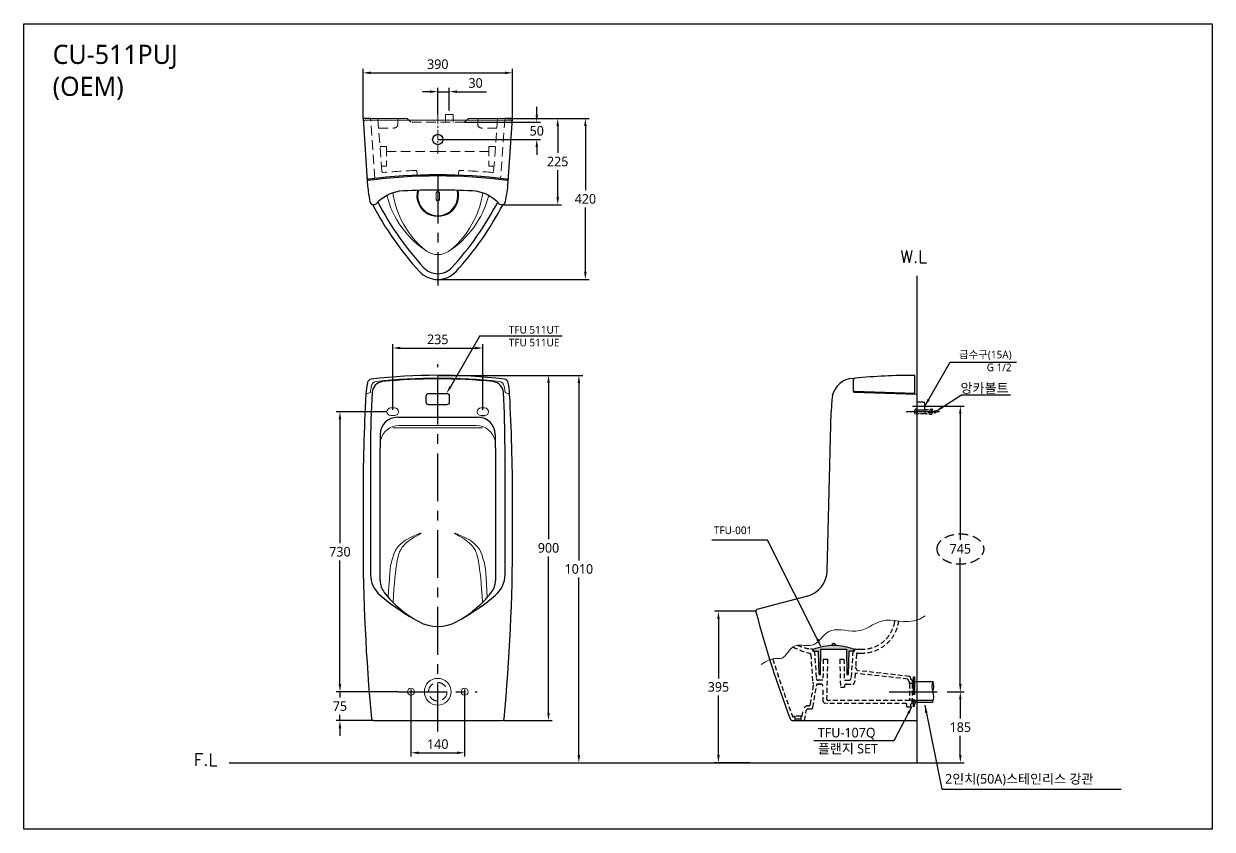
# Model space of a CAD drawing. Extents: x 0 to 3100, y 0 to 4260.
# Drawn here: x 0 to 3100, y 0 to 2100 of the extents above; entities that cross this region are included whole.
import ezdxf

# ---------------------------------------------------------------- set-up
doc = ezdxf.new("R2010")
doc.units = 0
doc.header["$LTSCALE"] = 100
doc.header["$MEASUREMENT"] = 0
for name, pattern in [('CENTER', [2, 1.25, -0.25, 0.25, -0.25]), ('HIDDEN', [0.375, 0.25, -0.125]), ('HIDDEN2', [0.1875, 0.125, -0.0625]), ('PHANTOM', [2.5, 1.25, -0.25, 0.25, -0.25, 0.25, -0.25])]:
    doc.linetypes.add(name, pattern=pattern)
doc.layers.get('0').update_dxf_attribs({"linetype": 'CONTINUOUS'})
doc.layers.get('DEFPOINTS').update_dxf_attribs({"linetype": 'CONTINUOUS'})
for name, color, linetype in [('1', 1, 'CONTINUOUS'), ('2', 2, 'CONTINUOUS'), ('3', 3, 'CONTINUOUS'), ('5', 5, 'CONTINUOUS'), ('Layer 1', 7, 'CONTINUOUS')]:
    doc.layers.add(name, color=color, linetype=linetype)
doc.styles.add('GHS', font='romans', dxfattribs={"bigfont": 'ghs'})
doc.styles.get("Standard").update_dxf_attribs({"font": 'NanumGothic.ttf'})
doc.dimstyles.get("Standard").update_dxf_attribs({"dimtxt": 0.18, "dimasz": 0.18, "dimexe": 0.18, "dimexo": 0.0625, "dimgap": 0.09, "dimtad": 0, "dimtih": 1, "dimtoh": 1, "dimdec": 4, "dimzin": 0, "dimdsep": 46, "dimtxsty": 'Standard', "dimcen": 0.09, "dimadec": 0, "dimazin": 0, "dimtfac": 1, "dimtdec": 4, "dimtofl": 0, "dimtmove": 0, "dimatfit": 3, "dimfxl": 1, "dimtolj": 1, "dimtzin": 0, "dimarcsym": 0})

# ---------------------------------------------------------------- blocks, each defined once
blk = doc.blocks.new('*X0')
at = {"color": 0}
for p, q in [((293.01, 215.85), (293.58, 215.85)), ((293.04, 215.7), (293.55, 215.7)), ((293.07, 216), (293.52, 216)), ((293.22, 215.55), (293.37, 215.55))]:
    blk.add_line(p, q, dxfattribs=at)
blk = doc.blocks.new('*D5')
at = {"color": 3, "lineweight": -2, "transparency": 16777216}
for p, q in [((1909.5, 568.4), (1802, 568.4)), ((1812, 548.4), (1812, 393.4)), ((1812, 193.4), (1812, 348.4)), ((1894, 173.4), (1802, 173.4))]:
    blk.add_line(p, q, dxfattribs=at)
at = {"color": 3, "transparency": 16777216}
for points in [[(1808.7, 548.4), (1815.3, 548.4), (1812, 568.4)], [(1808.7, 193.4), (1815.3, 193.4), (1812, 173.4)]]:
    blk.add_solid(points, dxfattribs=at)
at = {"layer": 'DEFPOINTS', "color": 0, "transparency": 16777216}
for p in [(1812, 568.4), (1909.5, 568.4), (1894, 173.4)]:
    blk.add_point(p, dxfattribs=at)
at = {"color": 2, "transparency": 16777216, "insert": (1812, 370.9), "char_height": 25, "attachment_point": 5}
blk.add_mtext('\\A1;395', dxfattribs=at)
blk = doc.blocks.new('*D6')
at = {"color": 3, "lineweight": -2, "transparency": 16777216}
for p, q in [((1009.9, 364.4), (1009.9, 189.3)), ((1149.9, 364.4), (1149.9, 189.3)), ((1029.9, 199.3), (1129.9, 199.3))]:
    blk.add_line(p, q, dxfattribs=at)
at = {"color": 3, "transparency": 16777216}
for points in [[(1029.9, 202.6), (1029.9, 196), (1009.9, 199.3)], [(1129.9, 202.6), (1129.9, 196), (1149.9, 199.3)]]:
    blk.add_solid(points, dxfattribs=at)
at = {"layer": 'DEFPOINTS', "color": 0, "transparency": 16777216}
for p in [(1009.9, 364.4), (1149.9, 364.4), (1149.9, 199.3)]:
    blk.add_point(p, dxfattribs=at)
at = {"color": 2, "transparency": 16777216, "insert": (1079.9, 221.8), "char_height": 25, "attachment_point": 5}
blk.add_mtext('\\A1;140', dxfattribs=at)
blk = doc.blocks.new('*D7')
at = {"color": 3, "lineweight": -2, "transparency": 16777216}
for p, q in [((1059.9, 1923), (1039.9, 1923)), ((1079.9, 1864.5), (1079.9, 1933)), ((1079.9, 1923), (1109.9, 1923)), ((1109.9, 1873.8), (1109.9, 1933)), ((1129.9, 1923), (1207.4, 1923))]:
    blk.add_line(p, q, dxfattribs=at)
at = {"color": 3, "transparency": 16777216}
for points in [[(1059.9, 1926.4), (1059.9, 1919.7), (1079.9, 1923)], [(1129.9, 1926.4), (1129.9, 1919.7), (1109.9, 1923)]]:
    blk.add_solid(points, dxfattribs=at)
at = {"layer": 'DEFPOINTS', "color": 0, "transparency": 16777216}
for p in [(1109.9, 1923), (1079.9, 1864.5), (1109.9, 1873.8)]:
    blk.add_point(p, dxfattribs=at)
at = {"color": 2, "transparency": 16777216, "insert": (1178.6, 1945.5), "char_height": 25, "attachment_point": 5}
blk.add_mtext('\\A1;30', dxfattribs=at)
blk = doc.blocks.new('*D8')
at = {"color": 3, "lineweight": -2, "transparency": 16777216}
for p, q in [((1079.9, 1183.4), (1378.7, 1183.4)), ((1368.7, 1163.4), (1368.7, 755.9)), ((1368.7, 303.4), (1368.7, 710.9)), ((1252.4, 283.4), (1378.7, 283.4))]:
    blk.add_line(p, q, dxfattribs=at)
at = {"color": 3, "transparency": 16777216}
for points in [[(1365.4, 1163.4), (1372, 1163.4), (1368.7, 1183.4)], [(1365.4, 303.4), (1372, 303.4), (1368.7, 283.4)]]:
    blk.add_solid(points, dxfattribs=at)
at = {"layer": 'DEFPOINTS', "color": 0, "transparency": 16777216}
for p in [(1079.9, 1183.4), (1252.4, 283.4), (1368.7, 283.4)]:
    blk.add_point(p, dxfattribs=at)
at = {"color": 2, "transparency": 16777216, "insert": (1368.7, 733.4), "char_height": 25, "attachment_point": 5}
blk.add_mtext('\\A1;900', dxfattribs=at)
blk = doc.blocks.new('*D9')
at = {"color": 3, "lineweight": -2, "transparency": 16777216}
for p, q in [((1274.9, 1853.3), (1474.9, 1853.3)), ((1464.9, 1833.3), (1464.9, 1665.8)), ((1464.9, 1453.3), (1464.9, 1620.8)), ((1079.9, 1433.3), (1474.9, 1433.3))]:
    blk.add_line(p, q, dxfattribs=at)
at = {"color": 3, "transparency": 16777216}
for points in [[(1461.5, 1833.3), (1468.2, 1833.3), (1464.9, 1853.3)], [(1461.5, 1453.3), (1468.2, 1453.3), (1464.9, 1433.3)]]:
    blk.add_solid(points, dxfattribs=at)
at = {"layer": 'DEFPOINTS', "color": 0, "transparency": 16777216}
for p in [(1274.9, 1853.3), (1464.9, 1853.3), (1079.9, 1433.3)]:
    blk.add_point(p, dxfattribs=at)
at = {"color": 2, "transparency": 16777216, "insert": (1464.9, 1643.3), "char_height": 25, "attachment_point": 5}
blk.add_mtext('\\A1;420', dxfattribs=at)
blk = doc.blocks.new('*D10')
at = {"color": 3, "lineweight": -2, "transparency": 16777216}
for p, q in [((1338.1, 1863.3), (1338.1, 1883.3)), ((1149.9, 1843.3), (1348.1, 1843.3)), ((1079.9, 1798.3), (1348.1, 1798.3)), ((1338.1, 1778.3), (1338.1, 1758.3))]:
    blk.add_line(p, q, dxfattribs=at)
at = {"color": 3, "transparency": 16777216}
for points in [[(1334.8, 1863.3), (1341.4, 1863.3), (1338.1, 1843.3)], [(1334.8, 1778.3), (1341.4, 1778.3), (1338.1, 1798.3)]]:
    blk.add_solid(points, dxfattribs=at)
at = {"layer": 'DEFPOINTS', "color": 0, "transparency": 16777216}
for p in [(1149.9, 1843.3), (1338.1, 1843.3), (1079.9, 1798.3)]:
    blk.add_point(p, dxfattribs=at)
at = {"color": 2, "transparency": 16777216, "insert": (1338.1, 1820.8), "char_height": 25, "attachment_point": 5}
blk.add_mtext('\\A1;50', dxfattribs=at)
blk = doc.blocks.new('*D11')
at = {"color": 3, "lineweight": -2, "transparency": 16777216}
for p, q in [((884.9, 1853.3), (884.9, 1982.1)), ((904.9, 1972.1), (1254.9, 1972.1)), ((1274.9, 1853.3), (1274.9, 1982.1))]:
    blk.add_line(p, q, dxfattribs=at)
at = {"color": 3, "transparency": 16777216}
for points in [[(904.9, 1975.4), (904.9, 1968.7), (884.9, 1972.1)], [(1254.9, 1975.4), (1254.9, 1968.7), (1274.9, 1972.1)]]:
    blk.add_solid(points, dxfattribs=at)
at = {"layer": 'DEFPOINTS', "color": 0, "transparency": 16777216}
for p in [(1274.9, 1972.1), (884.9, 1853.3), (1274.9, 1853.3)]:
    blk.add_point(p, dxfattribs=at)
at = {"color": 2, "transparency": 16777216, "insert": (1079.9, 1994.6), "char_height": 25, "attachment_point": 5}
blk.add_mtext('\\A1;390', dxfattribs=at)
blk = doc.blocks.new('*D12')
at = {"color": 3, "lineweight": -2, "transparency": 16777216}
for p, q in [((947.4, 1088.4), (814.7, 1088.4)), ((824.7, 1068.4), (824.7, 745.9)), ((824.7, 378.4), (824.7, 700.9)), ((977.4, 358.4), (814.7, 358.4))]:
    blk.add_line(p, q, dxfattribs=at)
at = {"color": 3, "transparency": 16777216}
for points in [[(821.4, 1068.4), (828, 1068.4), (824.7, 1088.4)], [(821.4, 378.4), (828, 378.4), (824.7, 358.4)]]:
    blk.add_solid(points, dxfattribs=at)
at = {"layer": 'DEFPOINTS', "color": 0, "transparency": 16777216}
for p in [(947.4, 1088.4), (824.7, 358.4), (977.4, 358.4)]:
    blk.add_point(p, dxfattribs=at)
at = {"color": 2, "transparency": 16777216, "insert": (824.7, 723.4), "char_height": 25, "attachment_point": 5}
blk.add_mtext('\\A1;730', dxfattribs=at)
blk = doc.blocks.new('*D13')
at = {"color": 3, "lineweight": -2, "transparency": 16777216}
for p, q in [((824.7, 378.4), (824.7, 398.4)), ((977.4, 358.4), (814.7, 358.4)), ((824.7, 358.4), (824.7, 343.4)), ((911.9, 283.4), (814.7, 283.4)), ((824.7, 283.4), (824.7, 298.4)), ((824.7, 263.4), (824.7, 243.4))]:
    blk.add_line(p, q, dxfattribs=at)
at = {"color": 3, "transparency": 16777216}
for points in [[(821.4, 378.4), (828, 378.4), (824.7, 358.4)], [(821.4, 263.4), (828, 263.4), (824.7, 283.4)]]:
    blk.add_solid(points, dxfattribs=at)
at = {"layer": 'DEFPOINTS', "color": 0, "transparency": 16777216}
for p in [(977.4, 358.4), (824.7, 283.4), (911.9, 283.4)]:
    blk.add_point(p, dxfattribs=at)
at = {"color": 2, "transparency": 16777216, "insert": (824.7, 320.9), "char_height": 25, "attachment_point": 5}
blk.add_mtext('\\A1;75', dxfattribs=at)
blk = doc.blocks.new('*D14')
at = {"color": 3, "lineweight": -2, "transparency": 16777216}
for p, q in [((962.4, 1093.4), (962.4, 1264.6)), ((982.4, 1254.6), (1177.4, 1254.6)), ((1197.4, 1093.4), (1197.4, 1264.6))]:
    blk.add_line(p, q, dxfattribs=at)
at = {"color": 3, "transparency": 16777216}
for points in [[(982.4, 1258), (982.4, 1251.3), (962.4, 1254.6)], [(1177.4, 1258), (1177.4, 1251.3), (1197.4, 1254.6)]]:
    blk.add_solid(points, dxfattribs=at)
at = {"layer": 'DEFPOINTS', "color": 0, "transparency": 16777216}
for p in [(1197.4, 1254.6), (962.4, 1093.4), (1197.4, 1093.4)]:
    blk.add_point(p, dxfattribs=at)
at = {"color": 2, "transparency": 16777216, "insert": (1079.9, 1277.1), "char_height": 25, "attachment_point": 5}
blk.add_mtext('\\A1;235', dxfattribs=at)
blk = doc.blocks.new('*D15')
at = {"color": 3, "lineweight": -2, "transparency": 16777216}
for p, q in [((1261.4, 1853.3), (1402.7, 1853.3)), ((1392.7, 1833.3), (1392.7, 1763.3)), ((1392.7, 1648.3), (1392.7, 1718.3)), ((1246.9, 1628.3), (1402.7, 1628.3))]:
    blk.add_line(p, q, dxfattribs=at)
at = {"color": 3, "transparency": 16777216}
for points in [[(1389.4, 1833.3), (1396.1, 1833.3), (1392.7, 1853.3)], [(1389.4, 1648.3), (1396.1, 1648.3), (1392.7, 1628.3)]]:
    blk.add_solid(points, dxfattribs=at)
at = {"layer": 'DEFPOINTS', "color": 0, "transparency": 16777216}
for p in [(1261.4, 1853.3), (1246.9, 1628.3), (1392.7, 1628.3)]:
    blk.add_point(p, dxfattribs=at)
at = {"color": 2, "transparency": 16777216, "insert": (1392.7, 1740.8), "char_height": 25, "attachment_point": 5}
blk.add_mtext('\\A1;225', dxfattribs=at)
blk = doc.blocks.new('*D16')
at = {"color": 3, "lineweight": -2, "transparency": 16777216}
for p, q in [((1368.7, 1183.4), (1457.9, 1183.4)), ((1447.9, 1163.4), (1447.9, 700.9)), ((1447.9, 193.4), (1447.9, 655.9)), ((1353.2, 173.4), (1457.9, 173.4))]:
    blk.add_line(p, q, dxfattribs=at)
at = {"color": 3, "transparency": 16777216}
for points in [[(1444.6, 1163.4), (1451.3, 1163.4), (1447.9, 1183.4)], [(1444.6, 193.4), (1451.3, 193.4), (1447.9, 173.4)]]:
    blk.add_solid(points, dxfattribs=at)
at = {"layer": 'DEFPOINTS', "color": 0, "transparency": 16777216}
for p in [(1368.7, 1183.4), (1353.2, 173.4), (1447.9, 173.4)]:
    blk.add_point(p, dxfattribs=at)
at = {"color": 2, "transparency": 16777216, "insert": (1447.9, 678.4), "char_height": 25, "attachment_point": 5}
blk.add_mtext('\\A1;1010', dxfattribs=at)
blk = doc.blocks.new('*D18')
at = {"color": 3, "lineweight": -2, "transparency": 16777216}
for p, q in [((2355.2, 1103.4), (2452.9, 1103.4)), ((2442.9, 1083.4), (2442.9, 754.4)), ((2442.9, 378.4), (2442.9, 707.5)), ((2408.8, 358.4), (2452.9, 358.4))]:
    blk.add_line(p, q, dxfattribs=at)
at = {"color": 3, "transparency": 16777216}
for points in [[(2439.6, 1083.4), (2446.2, 1083.4), (2442.9, 1103.4)], [(2439.6, 378.4), (2446.2, 378.4), (2442.9, 358.4)]]:
    blk.add_solid(points, dxfattribs=at)
at = {"layer": 'DEFPOINTS', "color": 0, "transparency": 16777216}
for p in [(2355.2, 1103.4), (2442.9, 1103.4), (2408.8, 358.4)]:
    blk.add_point(p, dxfattribs=at)
at = {"color": 2, "transparency": 16777216, "insert": (2442.9, 730.9), "char_height": 25, "attachment_point": 5}
blk.add_mtext('\\A1;745', dxfattribs=at)
blk = doc.blocks.new('*D19')
at = {"color": 3, "lineweight": -2, "transparency": 16777216}
for p, q in [((2408.8, 358.4), (2452.9, 358.4)), ((2442.9, 338.4), (2442.9, 288.4)), ((2442.9, 193.4), (2442.9, 243.4)), ((2329.5, 173.4), (2452.9, 173.4))]:
    blk.add_line(p, q, dxfattribs=at)
at = {"color": 3, "transparency": 16777216}
for points in [[(2439.6, 338.4), (2446.2, 338.4), (2442.9, 358.4)], [(2439.6, 193.4), (2446.2, 193.4), (2442.9, 173.4)]]:
    blk.add_solid(points, dxfattribs=at)
at = {"layer": 'DEFPOINTS', "color": 0, "transparency": 16777216}
for p in [(2408.8, 358.4), (2442.9, 358.4), (2329.5, 173.4)]:
    blk.add_point(p, dxfattribs=at)
at = {"color": 2, "transparency": 16777216, "insert": (2442.9, 265.9), "char_height": 25, "attachment_point": 5}
blk.add_mtext('\\A1;185', dxfattribs=at)
blk = doc.blocks.new('A$C02305F10')
at = {"layer": '1', "color": 7, "linetype": 'Continuous'}
for p, q in [((0, 61), (0, 66.3)), ((18.2, 0), (19.3, 66.2)), ((19.3, 66.2), (52.5, 66.2)), ((52.5, 66.2), (85.7, 66.2)), ((85.7, 66.2), (86.8, 0)), ((105, 66.3), (105, 61)), ((2, 61), (0, 61)), ((2, 61), (13.3, 61)), ((14.3, 0), (13.3, 61)), ((91.7, 61), (90.7, 0)), ((103, 61), (91.7, 61)), ((105, 61), (103, 61)), ((14.3, 0), (18.2, 0)), ((86.8, 0), (90.7, 0))]:
    blk.add_line(p, q, dxfattribs=at)
at = {"layer": '1', "color": 7, "linetype": 'Continuous', "extrusion": (0, 0, -1)}
for start, end in [(68.4314, 89.9999), (89.9999, 111.5686)]:
    blk.add_arc((-52.5, -66.5), 142.8, start, end, dxfattribs=at)

msp = doc.modelspace()

# ---------------------------------------------------------------- hatches: boundary and pattern name
h = msp.add_hatch(color=8)
h.dxf.hatch_style = 1
h.set_gradient(color1=(128, 128, 128), tint=1, name='SPHERICAL')
h.paths.add_polyline_path([(2112.5, 479.4), (2112.5, 469.3), (2145.7, 469.3), (2146.8, 403.1), (2150.7, 403.1), (2151.7, 464.1), (2163, 464.1), (2165, 464.1), (2165, 469.4, 0.09439)])
h.paths.add_polyline_path([(2112.5, 479.4, 0.094389), (2060, 469.4), (2060, 464.1), (2062, 464.1), (2073.3, 464.1), (2074.3, 403.1), (2078.2, 403.1), (2079.2, 469.3), (2112.5, 469.3)])

# ---------------------------------------------------------------- linework, layer by layer
at = {"color": 7, "linetype": 'CENTER', "lineweight": 0, "ltscale": 0.2}
msp.add_line((1079.9, 1863.7), (1079.9, 1761.3), dxfattribs=at)
at = {"color": 2, "lineweight": 0}
msp.add_line((1269.2, 1848.3), (890.6, 1848.3), dxfattribs=at)
at = {"color": 2}
for p, q in [((904.4, 1853.3), (892.4, 1853.3)), ((1267.4, 1853.3), (1255.3, 1853.3)), ((2163.5, 1174.5), (2163.5, 1142.3)), ((2166.4, 1139.3), (2329.5, 1134.4)), ((2329.5, 1134.4), (2329.5, 283.4)), ((2095.8, 673.8), (2106.3, 1088)), ((974.7, 1073.9), (1185, 1073.9)), ((904.5, 994.5), (904.5, 664.1)), ((929.5, 648.1), (929.5, 994.5)), ((1230.3, 994.5), (1230.3, 648.1)), ((1255.3, 664.1), (1255.3, 994.5)), ((884.9, 860.7), (884.9, 757.2)), ((1274.9, 757.2), (1274.9, 860.7)), ((2043.9, 608), (1912, 572.8)), ((911.9, 283.4), (1247.8, 283.4)), ((911.9, 283.4), (1247.8, 283.4)), ((2004.5, 283.4), (2329.5, 283.4))]:
    msp.add_line(p, q, dxfattribs=at)
at = {"color": 7, "linetype": 'HIDDEN', "lineweight": 0}
for p, q in [((915.8, 1696.7), (904.4, 1853.3)), ((934.1, 1715.1), (923.6, 1853.3)), ((1149.9, 1843.3), (1009.9, 1843.3)), ((1236.1, 1853.3), (1225.6, 1715.1)), ((1255.3, 1853.3), (1243.9, 1696.7)), ((925.5, 1828.2), (965.5, 1828.2)), ((1234.2, 1828.2), (1194.2, 1828.2)), ((929.2, 1780.1), (946.4, 1780.1)), ((946.4, 1780.1), (946.4, 1729.1)), ((946.4, 1767.3), (1080.2, 1767.3)), ((1213.4, 1767.3), (1079.6, 1767.3)), ((1230.6, 1780.1), (1213.4, 1780.1)), ((1213.4, 1780.1), (1213.4, 1729.1)), ((946.4, 1729.1), (933.1, 1729.1)), ((1027.4, 1702.5), (1025.3, 1715)), ((1134.4, 1715), (1132.4, 1702.5)), ((1213.4, 1729.1), (1226.7, 1729.1))]:
    msp.add_line(p, q, dxfattribs=at)
at = {"color": 7, "lineweight": 0}
for p, q in [((999.9, 1853.3), (904.4, 1853.3)), ((1255.3, 1853.3), (1159.9, 1853.3))]:
    msp.add_line(p, q, dxfattribs=at)
at = {"linetype": 'HIDDEN', "lineweight": 0}
for p, q in [((975.5, 1838.2), (975.5, 1853.3)), ((1184.2, 1838.2), (1184.2, 1853.3))]:
    msp.add_line(p, q, dxfattribs=at)
at = {"lineweight": 0}
for p, q in [((999.9, 1853.3), (1009.9, 1843.3)), ((1149.9, 1843.3), (1159.9, 1853.3))]:
    msp.add_line(p, q, dxfattribs=at)
at = {"color": 1, "linetype": 'CENTER'}
for p, q in [((1079.9, 1704.6), (1079.9, 1417.3)), ((1079.9, 1704.6), (1079.9, 1417.3)), ((1079.9, 255), (1079.9, 1212.3)), ((2388.2, 1088.4), (2301.6, 1088.4)), ((2318.1, 1103.4), (2355.2, 1103.4)), ((977.4, 358.4), (1182.3, 358.4)), ((2257.7, 358.4), (2393.9, 358.4))]:
    msp.add_line(p, q, dxfattribs=at)
at = {"color": 1}
for p in [(2329.5, 1443.1), (536, 173.4)]:
    msp.add_line(p, (2329.5, 173.4), dxfattribs=at)
at = {"color": 2, "linetype": 'Continuous'}
msp.add_line((2319.5, 1137.4), (2319.5, 1134.7), dxfattribs=at)
at = {"linetype": 'HIDDEN2'}
msp.add_line((2350.4, 1092.9), (2350.4, 1083.9), dxfattribs=at)
at = {"color": 7, "linetype": 'Continuous', "lineweight": 0}
msp.add_line((963.1, 1046.9), (1196.7, 1046.9), dxfattribs=at)
msp.add_line((2324.5, 385.4), (2371, 385.4))
at = {"color": 7, "lineweight": 0}
msp.add_lwpolyline([(1119.9, 1843.3), (1119.9, 1863.8), (1099.9, 1863.8), (1099.9, 1843.3)], dxfattribs=at)
at = {"color": 2}
msp.add_lwpolyline([(892.4, 1853.3), (884.9, 1853.3), (896.9, 1677.4, 0.028834), (903, 1636.7, 0.630524), (920.4, 1631.7, -0.202072), (990.4, 1665.2, -0.011863), (1079.9, 1667.3, -0.011863), (1169.3, 1665.2, -0.202072), (1239.4, 1631.7, 0.630524), (1256.7, 1636.7, 0.028834), (1262.8, 1677.4), (1274.9, 1853.3), (1267.4, 1853.3)], format="xyb", dxfattribs=at)
at = {"color": 7, "linetype": 'Continuous', "lineweight": 0}
for points in [[(1075.4, 1659.2, -0.261972), (1079.9, 1663.7)], [(1075.4, 1659.2), (1075.4, 1641.9, 0.261972), (1079.9, 1637.4)], [(1084.4, 1659.2, 0.261972), (1079.9, 1663.7)], [(1084.4, 1659.2), (1084.4, 1641.9, -0.261972), (1079.9, 1637.4)], [(906.5, 1155.2, 0.02097), (904.4, 1138.6), (892.4, 1134.4, 0.013696)], [(1240.1, 1167.7, 0.054684), (919.7, 1167.7, 0.325397)], [(1267.4, 1134.4), (1255.3, 1138.6, 0.02097), (1253.2, 1155.2, 0.325397)], [(979.5, 1052.7), (1180.3, 1052.7, -0.280363)]]:
    msp.add_lwpolyline(points, format="xyb", dxfattribs=at)
at = {"color": 2, "linetype": 'Continuous'}
msp.add_lwpolyline([(2163.5, 1145, 0.405474), (2166.4, 1142), (2324.5, 1137.2), (2324.5, 1181.4, 0.414915), (2322.5, 1183.4, 0.022618), (2168.9, 1176.1, 0.387286), (2163.5, 1170.1)], format="xyb", dxfattribs=at)
at = {"color": 2}
msp.add_lwpolyline([(1079.9, 1136.4), (1102.9, 1136.4, -0.414214), (1109.9, 1129.4), (1109.9, 1113.4, -0.414214), (1102.9, 1106.4), (1079.9, 1106.4), (1056.9, 1106.4, -0.414214), (1049.9, 1113.4), (1049.9, 1129.4, -0.414214), (1056.9, 1136.4)], format="xyb", close=True, dxfattribs=at)
at = {"linetype": 'HIDDEN2', "ltscale": 0.05}
msp.add_lwpolyline([(2329.5, 1081.3), (2329.5, 1095.5, 0.316317), (2322.8, 1090.8), (2324.6, 1090.8), (2324.6, 1086), (2322.8, 1086, 0.316317)], format="xyb", close=True, dxfattribs=at)
at = {"color": 7, "linetype": 'Continuous'}
for points in [[(2347, 1113.4), (2329.5, 1113.4)], [(2347, 1113.4), (2329.5, 1113.4)], [(2329.5, 1093.4), (2347, 1093.4)], [(2350, 1096.4), (2350, 1110.4)], [(2350, 1096.4), (2350, 1110.4)]]:
    msp.add_lwpolyline(points, dxfattribs=at)
at = {"linetype": 'HIDDEN2', "ltscale": 0.05}
for points in [[(2329.5, 1083.9), (2345.3, 1083.9), (2350.4, 1083.9), (2370, 1081.8), (2369.7, 1085.3), (2350.4, 1088.4), (2369.7, 1091.8), (2370.3, 1095), (2350.4, 1092.9), (2345.3, 1092.9), (2329.5, 1092.9)], [(2361.5, 1086.6), (2380, 1086.6), (2379.9, 1090.2), (2360.6, 1090.2)]]:
    msp.add_lwpolyline(points, dxfattribs=at)
at = {"color": 7, "linetype": 'Continuous', "lineweight": 0}
msp.add_lwpolyline([(1923.2, 429.4), (1934.9, 436.8), (1944.7, 441.5), (1952.8, 444.1), (1959.6, 445.1), (1965.3, 445.3), (1970, 445.1), (1974.2, 445.3), (1978.1, 446.4), (1981.9, 448.9), (1985.7, 452.5), (1989.5, 456.9), (1993.5, 461.8), (1997.7, 466.7), (2002.1, 471.3), (2006.9, 475.2), (2012.2, 478), (2017.8, 479.6), (2023.9, 480.1), (2030.2, 479.9), (2036.6, 479.4), (2043.1, 478.9), (2049.5, 478.9), (2055.7, 479.7), (2061.6, 481.6), (2067.1, 485), (2072.3, 489.6), (2077.4, 494.8), (2082.6, 500.5), (2087.9, 506), (2093.7, 511.2), (2100, 515.4), (2107, 518.5), (2114.8, 520), (2123.3, 520.2), (2132.3, 519.6), (2141.7, 518.6), (2151.4, 517.5), (2161, 516.7), (2170.6, 516.6), (2179.9, 517.7), (2188.7, 520.1), (2197.3, 523.7), (2205.7, 527.9), (2214.1, 532.5), (2222.6, 536.8), (2231.3, 540.7), (2240.4, 543.6), (2249.9, 545.1), (2260.1, 545), (2271, 543.8), (2282.5, 542.4), (2294.8, 541.3), (2307.8, 541.4), (2321.6, 543.4), (2336.2, 548), (2351.6, 556)], dxfattribs=at)
at = {"linetype": 'PHANTOM'}
msp.add_lwpolyline([(2324.5, 350.4), (2324.5, 396.4), (2319.5, 396.4), (2319.5, 350.4)], dxfattribs=at)
msp.add_lwpolyline([(2372.1, 335.4), (2329.5, 335.4, 0.414214), (2319.5, 325.4), (2319.5, 320.4), (2323.5, 320.4), (2323.5, 325.4, -0.414214), (2329.5, 331.4), (2371, 331.4)], format="xyb", dxfattribs=at)
for centre, radius in [((1079.9, 1798.3), 13.5), ((2321.3, 335.3), 2.85)]:
    msp.add_circle(centre, radius)
at = {"color": 7, "linetype": 'HIDDEN', "lineweight": 0}
msp.add_circle((1079.9, 358.4), 24, dxfattribs=at)
at = {"color": 2}
for centre, radius, start, end in [((890.6, 1843.3), 5, 90, 183.9239), ((1269.2, 1843.3), 5, 356.0761, 90), ((1079.9, 300.8), 1405.5, 82.6903, 97.3097), ((900.4, 1699.9), 5, 183.9239, 277.3097), ((898.1, 1689.5), 2, 97.4409, 183.9239), ((1079.9, 297.8), 1405.5, 82.5591, 97.4409), ((1259.3, 1699.9), 5, 262.6903, 356.0761), ((1261.6, 1689.5), 2, 356.0761, 82.5591), ((1079.9, -292.5), 1476, 83.255, 96.745), ((1103.7, 1121.9), 211.7, 168.6175, 176.6014), ((907.9, 1161.3), 12, 96.745, 168.6175), ((938.6, 1137.1), 30, 95.6439, 176.691), ((1079.9, -292.5), 1466.6, 84.3561, 95.6439), ((1221.2, 1137.1), 30, 3.309, 84.3561), ((1251.8, 1161.3), 12, 11.3825, 83.255), ((1056, 1121.9), 211.7, 3.3986, 11.3825), ((2166.1, 1117.1), 58.5, 93.5644, 167.1428), ((2162.5, 1174.5), 1, 360, 90), ((5884.9, 860.7), 5000, 176.8614, 180), ((3404.5, 994.5), 2500, 176.691, 180), ((-1244.7, 994.5), 2500, 0, 3.309), ((-3725.1, 860.7), 5000, 0, 3.1386), ((2606.1, 1075.4), 500, 173.7099, 178.5507), ((2166.5, 1142.3), 3, 180, 268.2851), ((974.7, 1028.9), 45, 90, 179.1885), ((1185, 1028.9), 45, 0.8115, 90), ((3404.5, 994.5), 2475, 179.1885, 180), ((-1244.7, 994.5), 2475, 0, 0.8115), ((5884.9, 757.2), 5000, 180, 185.3854), ((-3725.1, 757.2), 5000, 354.6146, 0), ((974.5, 663.6), 70, 180, 229.8323), ((1185.3, 663.6), 70, 310.1677, 0), ((2025.8, 675.6), 70, 284.9542, 358.5507), ((979.5, 648.1), 50, 180, 218.546), ((1180.3, 648.1), 50, 321.454, 0), ((1914.5, 568.4), 5, 119.6942, 197.3398), ((4549.2, 1260.9), 2729.2, 194.7303, 200.9209), ((1079.9, 631.4), 102.9, 241.1356, 298.8644), ((911.9, 288.4), 5, 185.3854, 270), ((1247.8, 288.4), 5, 270, 354.6146), ((2004.5, 288.4), 5, 204.5718, 270)]:
    msp.add_arc(centre, radius, start, end, dxfattribs=at)
at = {"linetype": 'HIDDEN', "lineweight": 0}
for centre, start, end in [((965.5, 1838.2), 270, 0), ((1194.2, 1838.2), 180, 270)]:
    msp.add_arc(centre, 10, start, end, dxfattribs=at)
at = {"color": 7, "linetype": 'HIDDEN', "lineweight": 0}
for centre, radius, start, end in [((937.1, 1715.3), 3, 184.1596, 274.4408), ((1080.1, 69.5), 1649, 92.0116, 94.9672), ((1022.4, 1714.5), 3, 9.5021, 91.7097), ((1137.4, 1714.5), 3, 88.2903, 170.4979), ((1079.6, 69.5), 1649, 85.0328, 87.9884), ((1222.6, 1715.3), 3, 265.5592, 355.8404)]:
    msp.add_arc(centre, radius, start, end, dxfattribs=at)
at = {"color": 7, "linetype": 'Continuous', "lineweight": 0}
for centre, radius, start, end in [((1183.3, 1711.7), 243.5, 193.9578, 237.7034), ((1198.8, 1694.2), 238.8, 188.2663, 230.4596), ((976.5, 1711.7), 243.5, 302.2966, 346.0422), ((961, 1694.2), 238.8, 309.5404, 351.7337), ((1079.9, 1548.1), 50, 237.7034, 302.2966), ((921.3, 1152.7), 15, 96.26, 170.3905), ((1238.4, 1152.7), 15, 9.6095, 83.74), ((979.5, 1002.7), 50, 90, 167.9541), ((1180.3, 1002.7), 50, 12.0459, 90)]:
    msp.add_arc(centre, radius, start, end, dxfattribs=at)
at = {"color": 2, "linetype": 'Continuous', "lineweight": 0}
msp.add_arc((1079.9, 1652), 54.5, 164.397, 15.603, dxfattribs=at)
for centre, radius, start, end in [((1079.9, 1652), 52.5, 163.7215, 16.2785), ((2105.8, 484.2), 4.63, 273.9725, 346.6486), ((2112.4, 482.3), 2.26, 87.1321, 159.5123), ((2112.6, 482.3), 2.26, 20.4908, 92.871), ((2119.2, 484.2), 4.63, 193.3545, 266.0306), ((2406.2, 371.9), 37.7, 159.017, 200.983), ((2335.8, 371.9), 37.7, 339.017, 20.983), ((2339, 344.9), 34.7, 337.1263, 22.8737)]:
    msp.add_arc(centre, radius, start, end)
at = {"color": 7, "linetype": 'Continuous'}
for centre, start, end in [((2347, 1110.4), 0, 90), ((2347, 1110.4), 0, 90), ((2347, 1096.4), 270, 0), ((2347, 1096.4), 270, 0)]:
    msp.add_arc(centre, 3, start, end, dxfattribs=at)
at = {"color": 2, "linetype": 'HIDDEN'}
msp.add_ellipse((2443.1, 730.5), major_axis=(-60.8, 0), ratio=0.65, dxfattribs=at)
at = {"layer": '1', "color": 3}
for q in [(1112.9, 1153.7), (1404.1, 1286.1)]:
    msp.add_line((1189.3, 1286.1), q, dxfattribs=at)
at = {"layer": '1', "color": 7, "linetype": 'Continuous'}
for p, q in [((2055.5, 469.4), (2052.5, 469.4)), ((2166.5, 464.4), (2166.5, 466.4))]:
    msp.add_line(p, q, dxfattribs=at)
at = {"layer": '1', "color": 7, "linetype": 'HIDDEN', "ltscale": 1.5}
for p, q in [((2058.5, 464.4), (2058.5, 466.4)), ((2058.5, 464.4), (2062.5, 464.4)), ((2162.5, 464.4), (2166.5, 464.4)), ((2011.3, 283.4), (2012, 286.8)), ((2027, 286.8), (2012, 286.8)), ((2027, 286.8), (2027.7, 283.4))]:
    msp.add_line(p, q, dxfattribs=at)
at = {"layer": '1', "color": 7, "linetype": 'HIDDEN', "ltscale": 0.5}
for p, q in [((2169.5, 469.4), (2182.5, 469.4)), ((2053, 455.6), (2057.8, 383.1)), ((2062.5, 464.4), (2067.2, 393.1)), ((2085.5, 443.4), (2084.6, 388.4)), ((2085.5, 443.4), (2096.7, 443.4)), ((2096.7, 443.4), (2094.2, 340.7)), ((2128.5, 443.4), (2130.3, 370.2)), ((2128.5, 443.4), (2139.5, 443.4)), ((2139.5, 443.4), (2140.4, 388.4)), ((2162.5, 464.4), (2157.8, 393.1)), ((2172, 456.6), (2169.8, 422.9)), ((2175, 459.4), (2182.2, 459.4)), ((2168.7, 406.5), (2167.2, 383.1)), ((2306.1, 391.5), (2168.7, 406.5)), ((2310.7, 398.2), (2178.4, 413.3)), ((2051.8, 325.9), (2060.6, 378.9)), ((2058.6, 317.9), (2068.6, 378.4)), ((2079.3, 378.4), (2068.6, 378.4)), ((2068.6, 378.4), (2079.3, 378.4)), ((2084.6, 388.4), (2072.2, 388.4)), ((2140.4, 388.4), (2152.8, 388.4)), ((2140.7, 373.3), (2140.7, 370.2)), ((2145.5, 378.4), (2153.5, 378.4)), ((2145.7, 378.4), (2157.5, 378.4)), ((2145.7, 378.4), (2162.2, 378.4)), ((2310.5, 379.5), (2310.5, 384.1)), ((2310.5, 379.5), (2310.5, 337.3)), ((2317.5, 379.5), (2310.5, 379.5)), ((2313.1, 395.6), (2313.1, 392.4)), ((2316.5, 389.5), (2315.1, 389.8)), ((2317.5, 388.2), (2317.5, 379.5)), ((2317.5, 379.5), (2317.5, 337.3)), ((2084.3, 363.3), (2083.9, 337.8)), ((2130.3, 370.2), (2140.7, 370.2)), ((2030.4, 294.1), (2033.2, 310.8)), ((2046, 321.7), (2047.4, 321.7)), ((2046, 313.7), (2053.7, 313.7)), ((2302.5, 327.6), (2093.9, 327.6)), ((2310.7, 335.6), (2099.2, 335.6)), ((2302.5, 327.6), (2302.5, 321.5)), ((2305.2, 318.8), (2310.5, 318.8)), ((2310.5, 337.3), (2317.5, 337.3)), ((2313.1, 324.4), (2313.1, 321.5)), ((2316.5, 327.4), (2315.1, 327)), ((2317.5, 328.6), (2317.5, 337.3)), ((2027, 294.9), (2012, 294.9)), ((2012, 286.8), (2012, 294.9)), ((2027, 294.9), (2027, 286.8)), ((2036.8, 283.4), (2041.1, 309.5))]:
    msp.add_line(p, q, dxfattribs=at)
for centre, radius, start, end in [((2187.3, 555.1), 95.8, 266.9737, 348.8516), ((2187.3, 555.1), 85.8, 266.7864, 348.658), ((2123.3, 716.3), 268.1, 244.2149, 254.4482), ((2104.8, 713.6), 249.8, 249.5995, 257.9136), ((4549.2, 1260.9), 2721.2, 197.4647, 200.8477), ((2178.8, 422.3), 9, 176.236, 267.8036), ((2062.8, 383.4), 5, 183.764, 243.5397), ((2072.2, 393.4), 5, 183.764, 270), ((2079.3, 373.4), 5, 359.0452, 90), ((2145.7, 373.4), 5, 90, 180.9548), ((2152.8, 393.4), 5, 270, 356.236), ((2162.2, 383.4), 5, 270, 356.236), ((2315.7, 392.2), 9.68, 184.1488, 236.9443), ((2310.5, 395.6), 2.64, 0, 85.6854), ((2315.7, 392.4), 2.64, 180, 255.4258), ((2316.2, 388.2), 1.32, 0, 75.4258), ((2046, 308.7), 13, 90, 170.6602), ((2046, 308.7), 5, 90, 170.6602), ((2046.9, 326.7), 5, 264.5617, 350.6602), ((2053.7, 318.7), 5, 270, 350.6602), ((2093.9, 337.6), 10, 179.0452, 270), ((2099.2, 340.6), 5, 178.5682, 270), ((2305.2, 321.5), 2.64, 180, 270), ((2317.5, 337.3), 7.04, 180, 193.8061), ((2310.5, 321.5), 2.64, 270, 360), ((2315.7, 324.4), 2.64, 104.5742, 180), ((2316.2, 328.6), 1.32, 284.5742, 0)]:
    msp.add_arc(centre, radius, start, end, dxfattribs=at)
at = {"layer": '1', "color": 7, "linetype": 'HIDDEN', "ltscale": 1.5}
for centre, start, end in [((2055.5, 466.4), 0, 90), ((2169.5, 466.4), 90, 180), ((2050.1, 455.4), 3.764, 63.6929)]:
    msp.add_arc(centre, 3, start, end, dxfattribs=at)
at = {"layer": '1', "color": 7, "linetype": 'HIDDEN', "ltscale": 5}
msp.add_arc((2175, 456.4), 3, 90, 176.236, dxfattribs=at)
at = {"layer": '1', "color": 7, "linetype": 'HIDDEN', "ltscale": 0.5, "extrusion": (0, 0, -1)}
for centre, start_param, end_param in [((2012, 286.8), -0.80768, 0), ((2027, 286.8), 0, 0.447836)]:
    msp.add_ellipse(centre, major_axis=(0, 8.09), ratio=0.988907, start_param=start_param, end_param=end_param, dxfattribs=at)
at = {"layer": '1', "color": 3}
msp.add_solid([(1110, 1155.4), (1115.8, 1152.1), (1102.9, 1136.4)], dxfattribs=at)
at = {"layer": '2', "color": 7, "lineweight": 0, "ltscale": 0.8}
for p, q in [((967.4, 1098.4), (957.4, 1098.4)), ((1192.4, 1098.4), (1202.4, 1098.4)), ((967.4, 1078.4), (957.4, 1078.4))]:
    msp.add_line(p, q, dxfattribs=at)
at = {"layer": '2', "color": 7, "ltscale": 0.8}
msp.add_line((1192.4, 1078.4), (1202.4, 1078.4), dxfattribs=at)
at = {"layer": '2', "color": 7, "lineweight": 0}
for centre, radius in [((1079.9, 358.4), 35), ((1009.9, 358.4), 9), ((1149.9, 358.4), 9)]:
    msp.add_circle(centre, radius, dxfattribs=at)
at = {"layer": '2', "color": 7, "lineweight": 0, "ltscale": 0.8}
for centre, start, end in [((957.4, 1088.4), 90, 270), ((967.4, 1088.4), 270, 90), ((1192.4, 1088.4), 90, 270), ((1202.4, 1088.4), 270, 90)]:
    msp.add_arc(centre, 10, start, end, dxfattribs=at)
at = {"layer": '3', "color": 2}
for centre, radius, start, end in [((1631.6, 2005.1), 814.1, 207.5228, 222.5695), ((1631.6, 2005.1), 799.1, 207.5946, 222.5695), ((528.2, 2005.1), 799.1, 317.4305, 332.4054), ((528.2, 2005.1), 814.1, 317.4305, 332.4772), ((1079.9, 1498.3), 50, 222.5695, 270), ((1079.9, 1498.3), 50, 270, 317.4305), ((1079.9, 1498.3), 65, 222.5695, 270), ((1079.9, 1498.3), 65, 270, 317.4305), ((1307.6, 1058.3), 586.5, 229.8323, 240.3281), ((1175, 803.9), 300, 218.546, 241.1356), ((984.8, 803.9), 300, 298.8644, 321.454), ((852.1, 1058.3), 586.5, 299.6719, 310.1677)]:
    msp.add_arc(centre, radius, start, end, dxfattribs=at)
at = {"layer": '3', "color": 7}
for radius in [2640, 2650]:
    msp.add_arc((-339.2, 930.7), radius, 351.45, 351.5696, dxfattribs=at)
at = {"layer": '5', "color": 5}
msp.add_lwpolyline([(0, 2100), (3100, 2100), (3100, 0), (0, 0)], close=True, dxfattribs=at)
at = {"layer": 'DEFPOINTS', "color": 0, "linetype": 'ByBlock'}
for p in [(1079.9, 1863.7), (1274.9, 1853.3), (1079.9, 1667.3), (1079.9, 1662.4), (2322.5, 1183.4), (2322.5, 1183.4), (2324.5, 1181.7), (1079.9, 1176.4), (1109.9, 1121.4), (2324.5, 1137.2)]:
    msp.add_point(p, dxfattribs=at)
at = {"layer": 'Layer 1', "color": 7, "linetype": 'Continuous', "lineweight": 0}
for points in [[(1010.6, 761.8), (1063.8, 785.5), (1018.7, 761.6), (1015.8, 759.9)], [(1149.1, 761.8), (1096, 785.5), (1141, 761.6), (1144, 759.9)], [(959.1, 697.1), (968, 722.3), (965.2, 738), (1010.6, 761.8)], [(1015.8, 759.9), (1013.7, 758.7), (992.3, 744.6), (983.4, 729.5)], [(1144, 759.9), (1146.1, 758.7), (1167.4, 744.6), (1176.4, 729.5)], [(1200.7, 697.1), (1191.8, 722.3), (1194.6, 738), (1149.1, 761.8)], [(983.4, 729.5), (978.9, 723.6), (968.1, 693.4), (963.4, 591.2)], [(1176.4, 729.5), (1180.8, 723.6), (1191.7, 693.4), (1196.3, 591.2)], [(950.8, 604.6), (953.2, 656.6), (956.1, 688.7), (959.1, 697.1)], [(1209, 604.6), (1206.6, 656.6), (1203.6, 688.7), (1200.7, 697.1)]]:
    msp.add_open_spline(points, degree=3, dxfattribs=at)

# ---------------------------------------------------------------- block references
at = {"color": 7}
msp.add_blockref('A$C02305F10', (2060, 403.4), dxfattribs=at)
at = {"xscale": 10, "yscale": 10, "zscale": 10}
msp.add_blockref('*X0', (-611.6, -1822.9), dxfattribs=at)

# ---------------------------------------------------------------- texts
at = {"color": 2, "style": 'GHS'}
for s, p in [('W.L', (2286.4, 1476.7)), ('F.L', (443.4, 165.1))]:
    msp.add_text(s, height=32, dxfattribs=at).set_placement(p)
at = {"color": 2}
msp.add_text('앙카볼트', height=25, dxfattribs=at).set_placement((2443.4, 1137.6))
at = {"insert": (75.4, 2045.3), "char_height": 50, "width": 456.6, "attachment_point": 1, "style": 'GHS'}
msp.add_mtext('{\\fNanumGothic|b0|i0|c0|p50;CU-511PUJ\\fNanumGothic|b0|i0|c129|p50; (OEM)}', dxfattribs=at)
at = {"layer": '1', "color": 2, "insert": (1397.2, 1312.2), "char_height": 20, "width": 229.783, "attachment_point": 3}
msp.add_mtext('TFU 511UT\\P  TFU 511UE', dxfattribs=at)
at = {"layer": '1', "color": 2}
for s, insert, char_height, attachment_point in [('급수구(15A)\\PG 1/2', (2576.8, 1247.5), 20, 3), ('TFU-001', (1800.1, 789.3), 20, 1), ('TFU-107Q\\P플랜지 SET', (2071.3, 264.3), 25, 1), ('2인치(50A)스테인리스 강관', (2403.2, 143.8), 25, 1)]:
    msp.add_mtext(s, dxfattribs=dict(at, insert=insert, char_height=char_height, attachment_point=attachment_point))

# ---------------------------------------------------------------- dimensions: what is measured, and where the dimension line sits
for base, p1, p2, picture, middle in [((1274.9, 1972.1), (884.9, 1853.3), (1274.9, 1853.3), '*D11', (1079.9, 1972.1)), ((1109.9, 1923), (1079.9, 1864.5), (1109.9, 1873.8), '*D7', (1178.6, 1923))]:
    dim = msp.add_linear_dim(base=base, p1=p1, p2=p2, dimstyle='Standard', override={"dimtxt": 25, "dimasz": 20, "dimexe": 10, "dimexo": 0, "dimgap": 10, "dimtad": 1, "dimdec": 0, "dimzin": 8, "dimcen": 0.9, "dimclrd": 3, "dimclre": 3, "dimclrt": 2, "dimtdec": 0, "dimtix": 1, "dimtofl": 1, "dimarcsym": 1})
    dim.commit()
    dim.dimension.update_dxf_attribs({"geometry": picture, "text_midpoint": middle, "dimtype": 160})
dim = msp.add_linear_dim(base=(1338.1, 1843.3), p1=(1079.9, 1798.3), p2=(1149.9, 1843.3), angle=90, text='50', dimstyle='Standard', override={"dimtxt": 25, "dimasz": 20, "dimexe": 10, "dimexo": 0, "dimgap": 10, "dimtad": 1, "dimdec": 0, "dimzin": 8, "dimcen": 0.9, "dimclrd": 3, "dimclre": 3, "dimclrt": 2, "dimtdec": 0, "dimtix": 1, "dimtofl": 1, "dimarcsym": 1})
dim.commit()
dim.dimension.update_dxf_attribs({"geometry": '*D10', "text_midpoint": (1338.1, 1820.8), "dimtype": 160})
for base, p1, p2, picture, middle in [((1464.9, 1853.3), (1079.9, 1433.3), (1274.9, 1853.3), '*D9', (1464.9, 1643.3)), ((1392.7, 1628.3), (1261.4, 1853.3), (1246.9, 1628.3), '*D15', (1392.7, 1740.8)), ((1812, 568.4), (1894, 173.4), (1909.5, 568.4), '*D5', (1812, 370.9))]:
    dim = msp.add_linear_dim(base=base, p1=p1, p2=p2, angle=90, dimstyle='Standard', override={"dimtxt": 25, "dimasz": 20, "dimexe": 10, "dimexo": 0, "dimgap": 10, "dimtad": 1, "dimdec": 0, "dimzin": 8, "dimcen": 0.9, "dimclrd": 3, "dimclre": 3, "dimclrt": 2, "dimtdec": 0, "dimtix": 1, "dimtofl": 1, "dimarcsym": 1})
    dim.commit()
    dim.dimension.update_dxf_attribs({"geometry": picture, "text_midpoint": middle, "dimtype": 160})
for base, p1, p2, picture, middle in [((1197.4, 1254.6), (962.4, 1093.4), (1197.4, 1093.4), '*D14', (1079.9, 1277.1)), ((1149.9, 199.3), (1009.9, 364.4), (1149.9, 364.4), '*D6', (1079.9, 221.8))]:
    dim = msp.add_linear_dim(base=base, p1=p1, p2=p2, dimstyle='Standard', override={"dimtxt": 25, "dimasz": 20, "dimexe": 10, "dimexo": 0, "dimgap": 10, "dimtad": 1, "dimdec": 0, "dimzin": 8, "dimcen": 0.9, "dimclrd": 3, "dimclre": 3, "dimclrt": 2, "dimtdec": 0, "dimtix": 1, "dimtofl": 1, "dimarcsym": 1})
    dim.commit()
    dim.dimension.update_dxf_attribs({"geometry": picture, "text_midpoint": middle})
for base, p1, p2, picture, middle in [((1368.7, 283.4), (1079.9, 1183.4), (1252.4, 283.4), '*D8', (1368.7, 733.4)), ((1447.9, 173.4), (1368.7, 1183.4), (1353.2, 173.4), '*D16', (1447.9, 678.4)), ((824.7, 358.4), (947.4, 1088.4), (977.4, 358.4), '*D12', (824.7, 723.4)), ((2442.9, 1103.4), (2408.8, 358.4), (2355.2, 1103.4), '*D18', (2442.9, 730.9)), ((824.7, 283.4), (977.4, 358.4), (911.9, 283.4), '*D13', (824.7, 320.9)), ((2442.9, 358.4), (2329.5, 173.4), (2408.8, 358.4), '*D19', (2442.9, 265.9))]:
    dim = msp.add_linear_dim(base=base, p1=p1, p2=p2, angle=90, dimstyle='Standard', override={"dimtxt": 25, "dimasz": 20, "dimexe": 10, "dimexo": 0, "dimgap": 10, "dimtad": 1, "dimdec": 0, "dimzin": 8, "dimcen": 0.9, "dimclrd": 3, "dimclre": 3, "dimclrt": 2, "dimtdec": 0, "dimtix": 1, "dimtofl": 1, "dimarcsym": 1})
    dim.commit()
    dim.dimension.update_dxf_attribs({"geometry": picture, "text_midpoint": middle})

# ---------------------------------------------------------------- leaders
for points, override in [([(2350.4, 1103.4), (2416.8, 1217.6), (2589.7, 1217.6)], {"dimtxt": 25, "dimasz": 20, "dimexe": 10, "dimexo": 0, "dimgap": 10, "dimtad": 1, "dimtih": 0, "dimdec": 0, "dimzin": 8, "dimcen": 0.9, "dimclrd": 3, "dimclre": 3, "dimclrt": 2, "dimtdec": 0, "dimtix": 1, "dimtofl": 1, "dimarcsym": 1}), ([(2379.8, 1090.1), (2446.3, 1132.2), (2573.4, 1132.2)], {"dimtxt": 25, "dimasz": 20, "dimexe": 10, "dimexo": 0, "dimgap": 10, "dimtad": 1, "dimtih": 0, "dimdec": 0, "dimzin": 8, "dimcen": 0.9, "dimclrd": 3, "dimclre": 3, "dimclrt": 2, "dimtdec": 0, "dimtix": 1, "dimtofl": 1, "dimarcsym": 1}), ([(2079.4, 477.2), (1939.6, 753.8), (1794.8, 753.8)], {"dimtxt": 25, "dimasz": 20, "dimexe": 10, "dimexo": 0, "dimgap": 10, "dimtad": 0, "dimdec": 0, "dimzin": 8, "dimcen": 0.9, "dimclrd": 3, "dimclre": 3, "dimclrt": 2, "dimtdec": 0, "dimtix": 1, "dimtofl": 1, "dimarcsym": 1}), ([(2316.8, 320), (2269.1, 230.1), (2060.4, 230.1)], {"dimtxt": 25, "dimasz": 20, "dimexe": 10, "dimexo": 0, "dimgap": 10, "dimtad": 0, "dimdec": 0, "dimzin": 8, "dimcen": 0.9, "dimclrd": 3, "dimclre": 3, "dimclrt": 2, "dimtdec": 0, "dimtix": 1, "dimtofl": 1, "dimarcsym": 1}), ([(2350.3, 323.4), (2394.8, 104), (2862.5, 104)], {"dimtxt": 25, "dimasz": 20, "dimexe": 10, "dimexo": 0, "dimgap": 10, "dimtad": 0, "dimdec": 0, "dimzin": 8, "dimcen": 0.9, "dimclrd": 3, "dimclre": 3, "dimclrt": 2, "dimtdec": 0, "dimtix": 1, "dimtofl": 1, "dimarcsym": 1})]:
    msp.add_leader(points, dimstyle='Standard', override=override)

doc.saveas('drawing.dxf')
